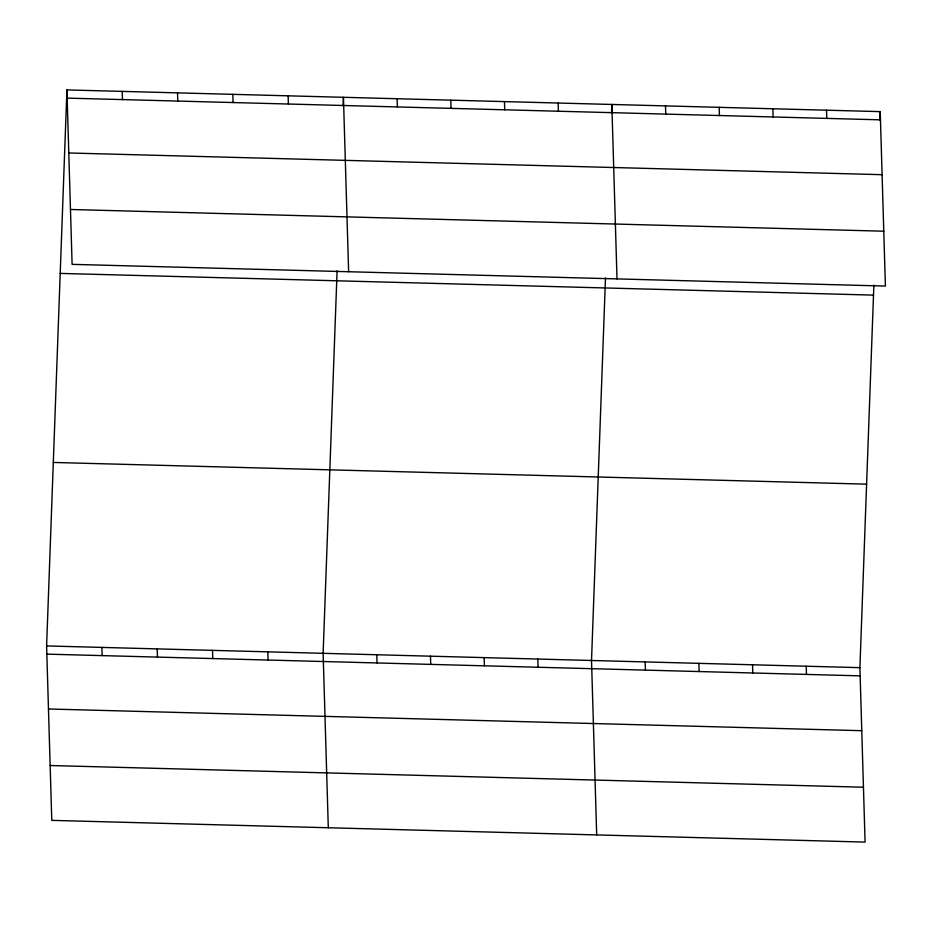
<?xml version="1.0" encoding="UTF-8"?>
<svg xmlns="http://www.w3.org/2000/svg" width="932" height="932" viewBox="0 0 932 932"><rect width="100%" height="100%" fill="white"/><g stroke="black" fill="none" stroke-linecap="round" stroke-linejoin="round"><path stroke-width="1.4" d="M873.878 285.087L859.898 667.65L865.082 842.085L51.773 820.37L46.6 645.934L66.918 89.915L880.227 111.63L885.4 286.066L72.102 264.35L66.918 89.915M337.104 270.758L323.124 653.32L328.297 827.744M343.127 105.899L343.442 97.301L348.626 271.736M605.497 277.922L591.517 660.485L596.69 834.921M611.52 113.075L611.835 104.466L617.007 278.901M879.913 120.24L880.227 111.63M67.162 98.116L880.472 119.832M68.793 152.976L882.091 174.692M70.471 209.49L883.769 231.206M60.219 273.402L873.517 295.118M53.31 462.447L866.609 484.162M46.6 645.934L859.898 667.65M46.845 654.136L860.143 675.851M48.476 708.984L861.774 730.7M50.153 765.51L863.451 787.225M826.544 110.197L826.789 118.399M806.227 666.217L806.471 674.418M772.873 108.764L773.106 116.966M752.543 664.784L752.788 672.986M719.189 107.331L719.434 115.533M698.872 663.351L699.117 671.553M665.506 105.899L665.751 114.1M645.189 661.918L645.433 670.12M558.152 103.033L558.396 111.234M537.834 659.052L538.079 667.254M504.48 101.6L504.725 109.801M484.162 657.619L484.395 665.809M450.797 100.167L451.041 108.368M430.479 656.186L430.724 664.376M397.125 98.734L397.37 106.935M376.796 654.753L377.041 662.943M288.139 95.821L288.384 104.023M267.822 651.841L268.067 660.042M232.837 94.353L233.082 102.543M212.519 650.361L212.752 658.563M177.534 92.874L177.767 101.075M157.205 648.882L157.45 657.083M122.22 91.394L122.465 99.596M101.903 647.414L102.147 655.604"/></g></svg>
